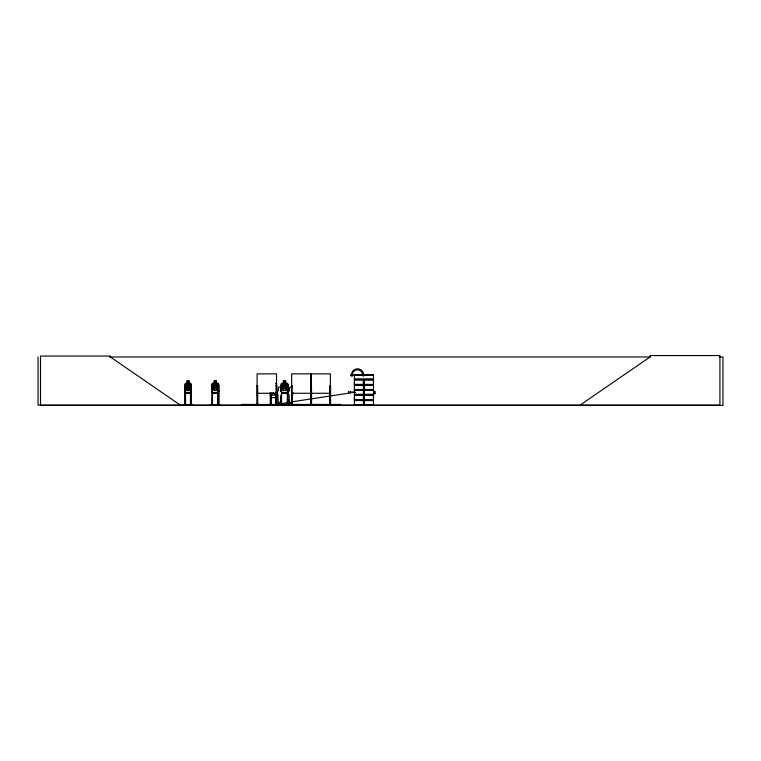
<?xml version="1.0" encoding="UTF-8"?>
<svg xmlns="http://www.w3.org/2000/svg" width="761" height="761" viewBox="0 0 761 761"><rect width="100%" height="100%" fill="white"/><g stroke="black" fill="none" stroke-linecap="round" stroke-linejoin="round"><path stroke-width="1.14" d="M350.146 392.486L355.197 392.514M354.407 399.658L354.407 395.197L363.482 395.197L363.482 399.658L354.407 399.658L354.417 397.432M354.407 384.4L354.407 379.948L363.482 379.948L363.482 384.4L354.407 384.4L354.417 382.174M363.473 395.197L363.473 399.658M363.473 379.948L363.473 384.4M364.414 399.658L364.414 395.197L373.489 395.197L373.48 399.658L364.414 399.658L364.424 397.432M364.414 384.4L364.414 379.948L373.489 379.948L373.48 384.4L364.414 384.4L364.424 382.174M373.48 397.432L373.48 395.197M373.48 382.174L373.48 379.948M354.407 404.852L354.417 400.552L363.482 400.552L363.482 404.852L353.589 404.643L360.933 405.033M348.538 392.952L348.538 391.401L348.538 393.218L292.176 401.789M350.155 392.162L355.197 392.105M288.172 404.995L288.305 400.391L288.467 402.683M291.986 403.948L292.49 394.598A2.426 2.426 0 0 0 293.194 392.885M287.411 404.338L287.411 405.042L288.181 400.391L287.896 404.985L287.991 384.229M290.626 402.921L291.063 402.769M279.839 402.845L279.344 402.559L279.62 402.988M287.506 404.985L288.21 400.391M253.993 404.681L260.319 404.652M307.853 404.681L314.35 404.681M288.552 404.671L294.84 404.652M287.125 404.985L288.143 400.391L289.608 404.985M287.068 404.985L288.134 400.391M276.462 395.244L275.701 397.623L270.821 397.623L270.222 393.114M287.991 390.593L287.201 392.895L281.713 392.895L280.99 390.593M186.569 404.985L182.954 404.652L192.98 404.985M186.578 404.681L182.944 404.681M268.386 404.985L281.37 404.852M271.525 394.198L272.162 394.417L272.933 392.866M210.759 404.985L219.777 404.681M212.348 404.995L212.338 404.338M212.633 404.985L210.768 404.681L212.68 404.643M280.733 404.985L280.876 395.92M275.349 393.323L274.312 395.235L272.371 395.235L271.325 393.323M185.085 384.238L185.703 383.43M212.7 405.042L212.576 404.338L211.729 404.338L211.729 405.042L211.91 384.2L212.661 383.354L214.231 383.354M211.986 384.238L212.7 383.43L217.998 383.43M278.022 404.471L277.736 403.463L277.461 405.014L278.031 405.004M278.165 405.014L278.412 404.871M280.904 405.042L280.952 404.338M288.761 405.033L288.952 403.463L289.237 404.471M288.78 404.985L288.409 400.391L289.151 405.023L289.893 405.042M292.624 404.871L291.596 405.014L292.585 404.728L292.595 403.463L292.31 404.471M363.14 376.324L364.7 374.916L363.691 374.916A6.107 6.107 0 0 0 357.584 368.8A6.107 6.107 0 0 0 351.468 374.916L350.46 374.916L351.924 376.324L353.399 374.916L352.381 374.916A5.099 5.099 0 0 1 357.48 369.817A5.099 5.099 0 0 1 362.578 374.916M214.307 383.43L213.156 384.229L213.156 388.681L214.307 390.593L216.457 390.593L217.608 388.681L217.608 384.229L216.457 383.43L216.438 381.042L214.288 381.042L214.307 383.43L214.231 380.966L216.533 380.966L216.533 383.354L218.026 383.354M580.205 405.042L650.065 356.966L650.065 355.549L719.916 355.549L719.916 405.042L38.05 405.042L38.05 356.966M278.222 405.042L277.736 404.728M280.476 405.033L280.952 405.004M291.653 405.042L291.653 373.87L330.369 373.87L330.369 405.042M363.026 389.67L364.643 389.194M277.394 404.386L279.363 404.034M281.332 403.682L288.229 402.474M109.47 356.966L650.427 356.966M719.383 356.966L722.95 356.966L722.95 405.451L40.504 405.451L40.504 356.053L110.364 356.053L110.364 356.966L180.214 405.042M354.407 374.574L363.492 374.574M364.405 374.574L373.489 374.574M363.492 374.745L354.407 374.754L354.417 379.054L363.482 379.054M364.405 374.754L373.489 374.754L373.48 379.054L364.414 379.054M354.417 375.021L363.473 375.021M364.424 375.021L373.48 375.021M354.35 379.359L363.549 379.359M364.348 379.359L373.546 379.359M354.35 379.634L363.549 379.634M364.348 379.634L373.546 379.634M187.111 381.042L189.08 381.042L189.08 383.43L190.107 384.229L190.107 388.681L189.08 390.593L187.149 390.593L186.112 388.681L186.112 384.229L187.149 383.43L187.044 380.966L189.147 380.966L189.109 383.354L190.488 383.354L191.211 384.191L191.173 390.602L190.469 392.971L185.608 392.971L185.009 384.2L185.674 383.354L187.082 383.354M283.377 381.042L285.603 381.042L285.603 383.43L286.802 384.229L286.802 388.681L285.603 390.593L283.377 390.593L282.188 388.681L282.188 384.229L283.377 383.43L283.301 380.966L285.689 380.966L285.689 383.354L287.23 383.354L288.077 384.191L288.077 390.602L287.258 392.971L281.656 392.971L280.914 390.602L280.914 384.2L281.675 383.354L283.301 383.354M185.665 383.43L190.459 383.43M281.713 383.43L287.201 383.43M211.91 384.2L211.929 390.602L212.642 392.971L218.055 392.971L218.845 390.602L217.979 392.895L212.671 392.895L212.005 390.593M275.701 383.43L276.5 384.191L276.348 405.042M354.35 384.714L363.549 384.714M364.348 384.714L373.546 384.714M354.35 384.99L363.549 384.99M364.348 384.99L373.546 384.99M363.482 385.304L354.407 385.304L354.407 389.594L363.473 389.48L363.482 385.304L363.473 389.48M191.106 385.656L190.412 385.656L190.469 405.042M211.796 385.656L212.5 385.656L212.509 405.042M218.036 405.042L218.046 385.656L218.74 385.656M257.104 385.656L257.646 385.656L257.684 405.042M275.863 385.656L276.719 385.656L276.624 405.042L276.5 373.87L257.104 373.87L257.104 405.042L257.075 404.338M287.991 385.656L287.335 385.656L287.258 405.042M291.653 385.656L292.195 385.656M364.424 389.48L373.48 389.48L373.48 385.304L364.414 385.304L364.414 389.594L373.489 389.603M354.407 389.603L363.492 389.603M354.407 389.784L363.492 389.832M364.405 389.832L373.489 389.784M373.489 389.993L364.405 389.993L364.424 394.303L373.489 394.303M354.417 390.269L363.473 390.269L363.473 394.303L354.407 394.303L354.407 390.012L363.492 389.993L363.482 394.303M364.424 390.269L373.48 390.269M184.971 390.602L185.655 392.971M373.366 391.316L375.04 391.23L375.04 393.618L373.442 393.618M185.665 392.895L190.459 392.895M257.104 393.266L276.5 393.266M291.653 393.266L330.369 393.266M373.366 393.542L374.954 393.542M354.35 394.617L363.549 394.617M364.348 394.617L373.546 394.617M354.35 394.892L363.549 394.892M364.348 394.892L373.546 394.892M270.184 395.244L270.916 397.546M354.35 399.963L363.549 399.963M364.348 399.963L373.546 399.963M354.35 400.238L363.549 400.238M364.348 400.238L373.546 400.238M185.57 404.338L184.742 404.338L184.742 405.042M217.969 404.338L218.816 404.338M281.608 404.538L287.258 404.538M327.373 404.671L333.727 404.995M364.424 404.728L373.48 404.728M363.102 395.216L364.643 395.691M363.026 395.273L364.605 395.758M281.57 405.023L281.532 385.656L280.876 385.656L280.876 391.354M218.198 404.995L218.112 385.656M288.952 404.728L288.495 400.391M218.007 383.354L218.845 384.191L218.816 405.042M275.729 383.354L276.5 384.191M190.412 383.43L191.106 384.229L191.059 405.042M273.665 392.866L274.436 394.417L275.044 394.198M288.124 404.947L288.067 404.338M288.533 400.391L289.551 404.985M289.56 403.948L289.056 394.598A2.426 2.426 0 0 1 289.56 390.783L289.56 388.167A1.208 1.208 0 0 1 291.824 387.558M363.473 400.552L363.473 404.728L353.656 405.042M340.557 405.042L340.557 404.443L241.579 404.443L241.579 405.042M339.558 404.443L339.558 405.042M330.578 405.042L330.588 385.656L330.036 385.656L330.036 405.042M330.255 385.656L330.226 405.042M330.008 404.338L329.998 405.042M311.553 405.042L311.515 385.656L310.707 385.656L310.707 405.042L310.669 404.338M311.335 404.338L311.335 405.042M311.259 385.656L311.192 405.042M311.04 373.87L311.04 405.042M310.973 373.87L310.888 405.042M306.274 404.443L306.274 405.042M305.266 404.443L305.266 405.042M292.195 392.657L292.234 405.042M291.977 385.656L292.015 405.042M291.863 392.657L291.863 405.042M291.33 404.471L291.33 402.35L290.217 402.35L290.217 404.471M281.456 405.042L281.38 403.463L281.094 404.471M280.115 404.471L280.115 402.35L279.002 402.35L279.002 404.471M276.871 404.443L276.871 405.042M276.176 385.656L276.138 405.042L275.986 397.061M275.863 392.495L275.92 405.042M275.796 404.338L275.796 405.042M270.954 395.92L270.897 405.042L270.83 392.495M270.726 404.338L270.726 405.042M270.488 404.338L270.469 405.042M270.383 392.495L270.26 405.042M270.193 404.338L270.193 405.042M257.427 385.656L257.465 405.042L257.323 385.656M242.578 404.443L242.578 405.042M218.683 385.656L218.692 405.042M211.948 404.338L211.958 405.042M191.173 405.042L191.173 404.338L190.345 404.338L190.345 405.042M190.973 385.656L190.973 405.042M190.535 385.656L190.621 405.042M185.57 405.042L185.503 385.656L184.809 385.656L184.856 405.042M185.38 385.656L185.38 405.042M185.275 404.338L185.275 405.042M185.018 404.338L185.037 405.042M280.771 390.783A2.426 2.426 0 0 1 281.275 394.598L280.771 403.948L278.345 403.948L277.841 394.598A2.426 2.426 0 0 1 278.345 390.783L278.345 388.167A1.208 1.208 0 0 1 279.563 386.959A1.208 1.208 0 0 1 280.771 388.167M350.146 391.858L350.155 393.218L350.146 391.858M189.87 389.699L189.204 389.775L188.062 387.473C187.282 391.249 184.799 389.851 187.625 386.949C184.894 384.238 187.33 382.764 188.034 386.407C188.709 382.764 191.306 384.229 188.481 386.959L189.87 389.699M217.37 389.699L216.59 389.708L215.363 387.473C214.488 391.097 211.653 390.336 214.878 386.949C211.824 384.219 214.545 382.773 215.325 386.407C216.076 382.783 218.978 384.191 215.829 386.959L217.37 389.699M286.583 389.699L285.765 389.708L284.5 387.473C283.606 391.078 280.657 390.364 283.996 386.949C280.838 384.21 283.653 382.783 284.462 386.407C285.365 382.973 288.219 383.696 284.985 386.959L286.583 389.699M188.728 381.442L187.491 381.442L187.491 382.241L188.728 382.241L188.728 381.442M216.076 381.442L214.697 381.442L214.697 382.241L216.076 382.241L216.076 381.442M285.213 381.442L283.777 381.442L283.777 382.241L285.213 382.241L285.213 381.442M189.08 384.229L187.149 384.229L187.149 388.681L189.08 388.681L189.08 384.229M216.457 384.229L214.307 384.229L214.307 388.681L216.457 388.681L216.457 384.229M285.603 384.229L283.377 384.229L283.377 388.681L285.603 388.681L285.603 384.229M374.555 391.715L373.765 391.715L373.765 393.142L374.555 393.142L374.555 391.715M373.489 400.552L364.414 400.552L364.414 404.852L373.489 404.852L373.48 400.552"/></g></svg>
